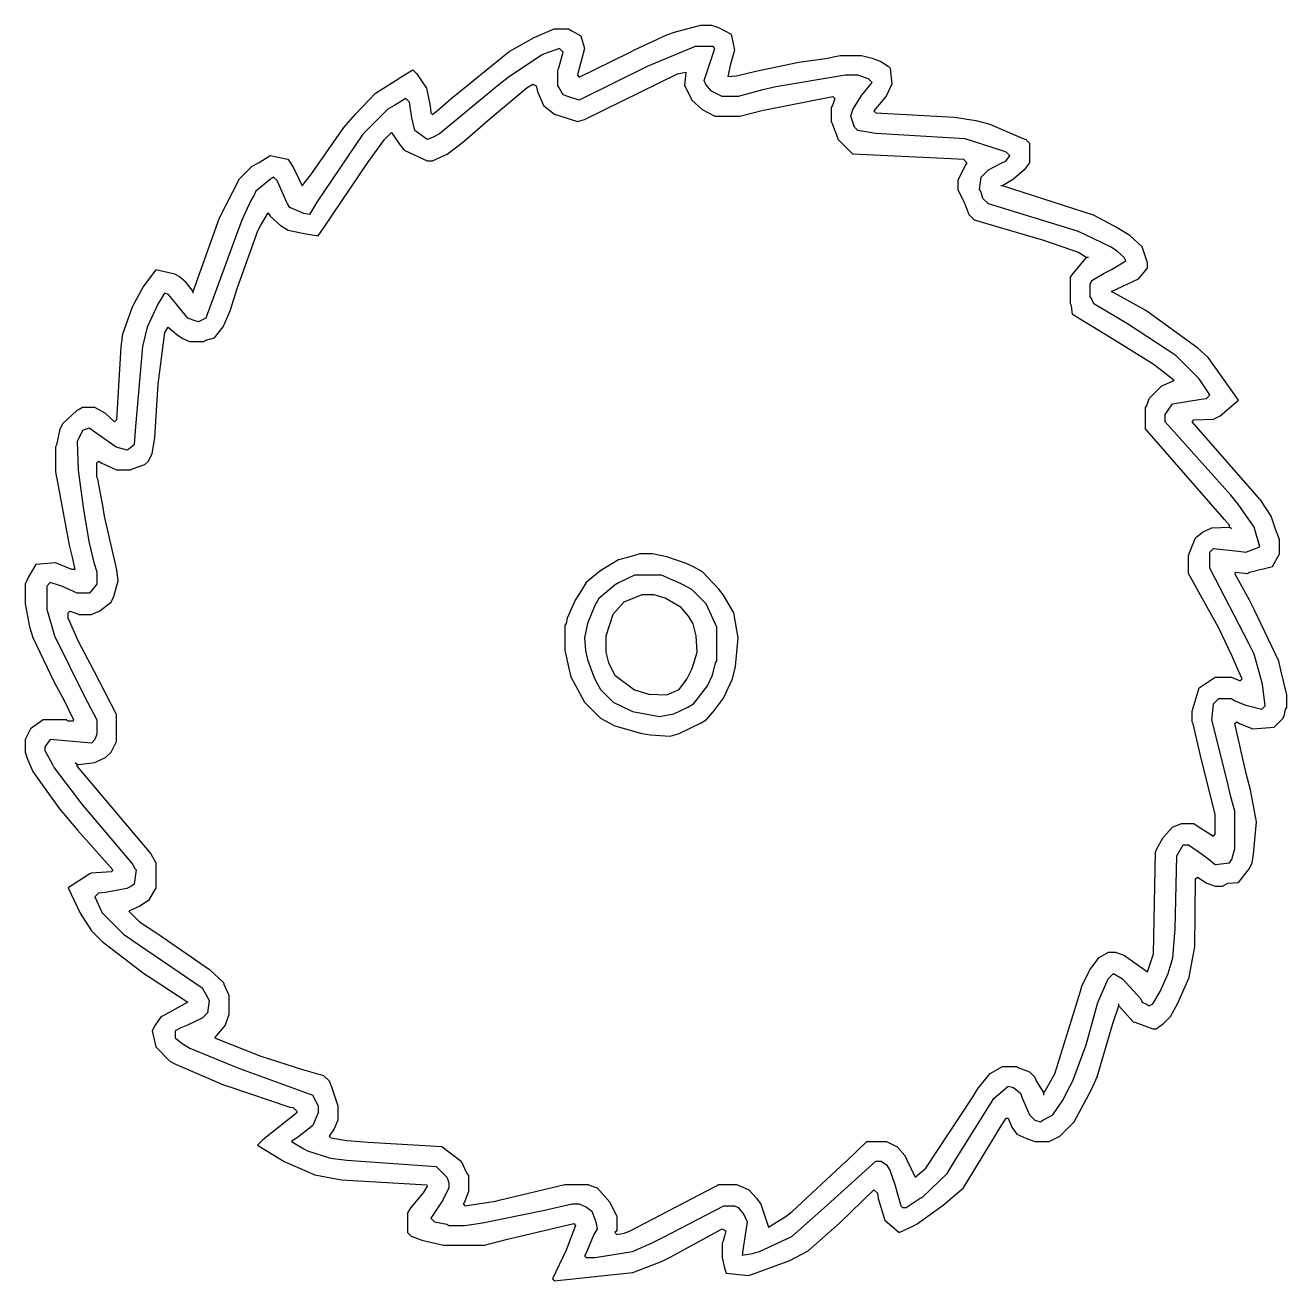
# Model space of a CAD drawing. Extents: x 27 to 733, y 32 to 735.
import ezdxf

# ---------------------------------------------------------------- set-up
doc = ezdxf.new("R2010")
doc.units = 0
doc.layers.get('0').update_dxf_attribs({"linetype": 'CONTINUOUS'})

msp = doc.modelspace()

# ---------------------------------------------------------------- linework, layer by layer
at = {"color": 7, "linetype": 'CONTINUOUS'}
for points in [[(121, 586), (135.8, 627.1), (147, 649), (154, 656), (157.153846, 657.769231), (157.9, 658.2), (164, 662), (174, 660), (175.230769, 658.153846), (177.2, 655.1), (182, 645), (186.769231, 651.153846), (205.247788, 677.783186), (211.752212, 685.216814), (223, 697), (234.1, 703.8), (237.846154, 706.230769), (244, 710), (246, 708), (251.482759, 699.793103), (253.615385, 689.923077), (254, 686), (255, 685), (257.783186, 687.247788), (265.216814, 693.752212), (297.846154, 720.230769), (311.9, 728.2), (323, 733), (331, 733), (332.9, 731.8), (338, 729), (340, 722), (336.2, 707.9), (336, 707), (337, 706), (365.1, 719.8), (367.9, 721.2), (386.1, 729.7), (390.9, 731.3), (405, 735), (411, 735), (414.911765, 733.647059), (422, 730), (424, 721), (421.7, 713.1), (420.25, 706.25), (425.088235, 706.647059), (435.911765, 709.352941), (459.932432, 714.405405), (474.946154, 716.430769), (483, 718), (495, 718), (500.932432, 716.594595), (505.82, 714.76), (510, 712), (511, 711), (512, 702), (508.752941, 695.211765), (502, 687), (503, 686), (546.967005, 683.538071), (558.911765, 681.647059), (566.911765, 679.647059), (584.9, 671.8), (587, 671), (589, 669), (589, 658), (586, 654), (580.1, 648.8), (574, 645)], [(346, 45), (366.932432, 48.405405), (377.9, 53.2), (383.9, 56.2), (418, 74), (424, 74), (426, 73), (429.2, 69.1), (431, 65), (428.615385, 49.076923), (428.25, 46.25), (433.911765, 47.352941), (437.911765, 48.352941), (456.1, 56.8), (475.771698, 74.249057), (503, 99), (506, 99), (509, 97), (510.769231, 93.846154), (513.7, 85.9), (517, 74), (518, 73), (520, 73), (527.9, 78.2), (529.1, 78.8), (543, 92), (547.8, 100.1), (569, 134), (577, 141), (580.1, 140.2), (584, 137), (584.8, 134.9), (587.8, 127.9), (589, 125), (592, 122), (595, 121), (596.9, 122.2), (602, 125), (607.76, 133.18), (611.8, 141.1), (613.2, 143.9), (620.647059, 164.088235), (627.3, 187.9), (633, 201), (636, 204), (641, 201), (651.2, 190.1), (652, 188), (654.9, 186.7), (656, 186), (658, 187), (662.2, 193.9), (666.647059, 204.088235), (669.3, 212.9), (670.512181, 229.011615), (671.487819, 269.988385), (675, 276), (678, 276), (685.82, 270.76), (689.82, 267.76), (693, 265), (701, 266), (702.2, 267.9), (704, 274), (704, 295), (701.647059, 302.911765), (699.647059, 311.911765), (691, 346), (691.615385, 351.076923), (692, 355), (695, 358), (702, 358), (703.9, 356.8), (710.088235, 354.352941), (719, 352), (721, 354), (719.384615, 366.076923), (714.8, 382.9), (711.8, 388.9), (690, 431), (690, 440), (692, 442), (705.95122, 440.560976), (710, 440), (718, 443), (714.7, 453.9), (705.756098, 466.804878), (701.754098, 471.795082), (665, 513), (665, 517), (666.2, 518.9), (669, 523), (685.088235, 525.647059), (688, 526), (690, 528), (684, 537), (671, 550), (643.846154, 567.769231), (625, 579), (623.7, 581.9), (623, 583), (623, 590), (624, 592), (630.9, 596.2), (634.9, 598.2), (643, 603), (642, 605), (638.18, 608.24), (634.82, 610.76), (619.9, 617.8), (615.9, 619.7), (566, 635), (563, 638), (562.3, 640.1), (561.7, 641.9), (561, 643), (562, 650), (566, 654), (573.153846, 657.769231), (576, 659), (578, 662), (576, 664), (573.9, 664.7), (553.088235, 671.352941), (503.030973, 674.464602), (493, 676), (491, 678), (489, 684), (490.2, 687.9), (495.24, 695.82), (501, 703), (499, 705), (493, 707), (486, 707), (447.067568, 700.594595), (439.088235, 698.647059), (426, 695), (417, 695), (411, 698), (407.8, 701.9), (407, 704), (413, 722), (412, 723), (402, 723), (375.1, 711.8), (337, 693), (330.1, 695.2), (328, 696), (325.8, 699.9), (325, 701), (325, 710), (325.647059, 711.088235), (328, 720), (326, 722), (317.1, 718.8), (315.9, 718.2), (297.195122, 705.756098), (292.204918, 701.754098), (258.9, 674.2), (254.9, 672.2), (252, 671), (245, 676), (243.405405, 683.067568), (242, 692), (240, 694), (233.846154, 690.230769), (230, 688), (216, 674), (190.230769, 635.846154), (186, 629), (182.911765, 629.647059), (175, 633), (173.8, 634.9), (173.2, 636.1), (168, 648), (166, 650), (164.18, 648.76), (156, 642), (155.2, 639.9), (153.230769, 636.846154), (148.3, 625.9), (145.3, 617.9), (128, 571), (124, 569), (120.9, 569.8), (118, 571), (107.1, 584.2), (105, 585), (102.769231, 581.153846), (101.230769, 578.846154), (95.3, 565.9), (92.594595, 555.067568), (88.533074, 508.029183), (88, 500), (85.1, 497.8), (84, 497), (77.9, 498.8), (62.7, 509.4), (61.1, 508.8), (59, 508), (56.7, 503.1), (56, 502), (56.569231, 485.946154), (59.42, 465.06), (62.647059, 445.911765), (65.352941, 434.088235), (67, 429), (67, 422), (63, 417), (56, 417), (47.9, 420.7), (46.1, 421.3), (41, 423), (39, 421), (39, 408), (43.3, 393.1), (60.2, 359.1), (67, 346), (67, 338), (66, 335), (64, 333), (41, 335), (38, 331), (38, 329), (42.2, 321.1), (43.230769, 319.153846), (59.245902, 298.204918), (63.754098, 292.795082), (87.2, 265.1), (88.2, 263.1), (89, 262), (88, 254), (86.153846, 252.769231), (83.8, 251.6), (71.923077, 249.384615), (68, 249), (66, 247), (66.8, 244.9), (70, 238), (82, 226), (86.18, 223.24), (86.846154, 222.769231), (126, 196), (128.2, 192.1), (130, 189), (129, 182), (126, 179), (117.9, 175.2), (114.1, 173.7), (111, 172), (111, 168), (114.9, 164.8), (119.153846, 162.230769), (143.1, 152.3), (146.9, 150.8), (188, 136), (188.230769, 135.153846), (191, 130), (191, 126), (189.7, 123.1), (188, 119), (180.153846, 112.769231), (176, 110), (182.9, 105.8), (184.9, 104.8), (197.911765, 100.647059), (207.035294, 99.458824), (257, 96), (263, 90), (264, 87), (264, 84), (260.769231, 77.153846), (254, 67), (256, 65), (262.911765, 63.647059), (264, 63), (273, 63), (282.955446, 64.445545), (316.911765, 71.352941), (333, 75), (337, 75), (341.1, 73.2), (344, 71), (346.352941, 65.088235), (347, 61), (345.3, 57.9), (340.8, 47.1), (340, 46), (341, 45), (346, 45)], [(56, 321), (57, 321), (65.9, 322.2), (67.1, 322.8), (72, 325), (75, 328), (78, 334), (78, 349), (65.8, 372.9), (56.8, 389.9), (51, 403), (51, 406), (52, 407), (55.911765, 405.647059), (57, 405), (64, 405), (66.9, 406.3), (68.1, 406.8), (75, 412), (76.6, 415.2), (79, 424), (78.352941, 430.088235), (71.405405, 460.067568), (70.42, 466.06), (67.647059, 480.911765), (67, 482), (67, 490), (68, 491), (69.9, 489.8), (71.9, 488.8), (78, 486), (86, 486), (87.088235, 486.647059), (94, 489), (96, 491), (97.984615, 495.276923), (99.529231, 504.026154), (101.458824, 533.964706), (105.2, 562.9), (107, 566), (111.846154, 561.769231), (114.9, 559.8), (119, 558), (127, 558), (128.088235, 558.647059), (133, 560), (137.76, 566.18), (141.7, 575.1), (145.7, 588.1), (157.2, 619.9), (158.8, 623.1), (163, 630), (164, 628), (169.846154, 622.769231), (174.1, 620.2), (183.067568, 618.405405), (191, 617), (194.230769, 621.846154), (218.769231, 658.153846), (228, 671), (232, 675), (236.8, 667.9), (239, 665), (252, 659), (255, 659), (261.9, 662.2), (263.1, 662.8), (271.783186, 669.247788), (287.216814, 682.752212), (307.9, 700.2), (311, 702), (313, 701), (313.7, 697.9), (317, 690), (323.153846, 685.230769), (336, 681), (339.9, 682.2), (392.1, 707.7), (396.75, 708.75), (396, 701), (396.7, 699.9), (400, 693), (405.9, 687.8), (413, 684), (427, 684), (439.923077, 687.384615), (441.088235, 687.647059), (479, 695), (480, 694), (478.8, 690.1), (478, 689), (478, 681), (478.647059, 679.911765), (482, 671), (490, 663), (545.053846, 660.430769), (552, 660), (554, 658), (553.2, 656.9), (549, 648), (549, 643), (552.2, 636.1), (552.8, 634.9), (555, 629), (558, 626), (591.1, 616.3), (596.911765, 614.647059), (616.9, 607.7), (621, 605)], [(574, 645), (573, 645)], [(639, 186), (647, 177), (647.9, 176.8), (658, 173), (660, 173), (664, 176), (668, 180), (671.8, 187.1), (678.3, 201.9), (678.647059, 203.088235), (681.513141, 219.012484), (682, 257), (683, 258), (688.2, 254.6), (693, 253), (697, 253), (700.06, 254.58), (706, 255), (712.2, 262.9), (713.594595, 266.067568), (714.405405, 270.932432), (716, 289), (712.615385, 306.923077), (710.352941, 316.088235), (704, 344), (705, 345), (706.9, 343.8), (714, 341), (726, 342), (731, 347), (731.647059, 349.088235), (732.352941, 351.911765), (733, 353), (733, 360), (729.615385, 373.923077), (728.615385, 378.923077), (714.8, 407.9), (712.2, 413.1), (704, 428), (704.25, 428.75), (711, 428), (712.1, 428.7), (725, 432), (729, 439), (729, 447), (726.7, 452.9), (724.2, 460.1), (718.24, 469.18), (717.76, 469.82), (680, 513), (681, 514), (691.962069, 514.455172), (695.795082, 516.245902), (706, 525), (692.756098, 543.804878), (689, 549), (683.18, 554.24), (654.1, 575.2), (635, 586), (650, 593), (655, 599), (655, 602), (652, 611), (645.153846, 617.230769), (637.1, 622.2), (624.9, 628.7), (574, 645)], [(701, 455), (698.24, 458.18), (654.8, 507.9), (654, 509), (654, 521), (654.7, 522.1), (656, 526), (663, 533), (670, 536), (658.82, 544.76), (642.846154, 554.769231), (634.1, 560.2), (613, 573), (612.594595, 577.932432), (612, 579), (612, 594), (613.230769, 595.846154), (621, 605)], [(622, 605), (621, 605)], [(121, 586), (117, 591), (113.153846, 594.230769), (110.8, 595.6), (100, 598), (93.24, 588.82), (87.2, 577.9), (86.8, 577.1), (81.42, 561.94), (80.464602, 554.969027), (78, 514), (77, 513), (71.795082, 517.754098), (66, 521), (59, 521), (57.1, 519.8), (55.9, 519.2), (48, 512), (46.4, 508.8), (44.58, 500.06), (44, 499), (44, 485), (45.430769, 477.053846), (51.647059, 443.911765), (53.352941, 437.088235), (54.75, 430.25), (53.1, 430.2), (44, 434), (33, 433), (28.8, 426.1), (27, 422), (27, 411), (29.405405, 398.067568), (31.3, 392.1), (43.230769, 367.153846), (48.8, 356.9), (54, 346), (53.75, 345.25), (51.1, 345.3), (50, 346), (37, 346), (30, 341), (27, 335), (27, 328), (28.352941, 324.088235), (31.230769, 317.153846), (35.76, 310.82), (46.247059, 296.211765), (56.247788, 284.216814), (76, 262), (75, 261), (63.9, 260.2), (63.1, 259.8), (51, 252), (57.8, 237.9), (64, 228), (70, 222), (93.846154, 203.769231), (96.846154, 201.769231), (118, 188), (103.9, 180.2), (103, 180), (99.8, 175.1), (98, 172), (100, 163), (108, 155), (111.153846, 153.230769), (137.9, 141.7), (140.9, 140.7), (175.1, 129.3), (177, 129), (179, 127), (179, 126), (160, 111), (157, 108), (171.9, 98.8), (189.088235, 91.352941), (203.946154, 88.569231), (238.977376, 86.524887), (251.75, 85.75), (252, 85), (249.752212, 81.216814), (242.8, 73.1), (241, 70), (241, 59), (243, 57), (248.1, 55.2), (248.9, 54.8), (261, 52), (284, 52), (296.911765, 55.352941), (334, 64), (335, 63), (329.7, 49.1), (322, 33), (323, 32), (367.088235, 36.647059), (383.1, 42.8), (387.9, 45.2), (417, 61), (419, 60), (418.352941, 56.911765), (417.647059, 54.088235), (417, 53), (417, 45), (418.405405, 39.067568), (419.25, 36.25), (432, 35), (454.9, 43.3), (465.153846, 48.769231), (482.762812, 64.249671), (502, 83), (504, 81), (504.352941, 78.088235), (508, 66), (516, 59), (524.1, 62.8), (526.1, 63.8), (540.788235, 74.247059), (552, 84), (569.8, 113.1), (573.230769, 118.846154), (576, 123), (577, 123), (579.2, 118.1), (582, 114), (586.9, 111.8), (592, 110), (600, 110), (606, 113), (614, 121), (623.7, 139.1), (626.8, 146.1), (635.7, 176.1), (639, 186)], [(121, 585), (121, 586)], [(597, 137), (603.2, 147.9), (617.647059, 194.088235), (618.352941, 196.911765), (622.2, 204.9), (622.8, 206.1), (628, 213), (631.9, 215.2), (633, 216), (637, 216), (640.911765, 214.647059), (642.1, 214.2), (655, 205), (658.508767, 215.00847), (659.491233, 271.99153), (660.2, 273.9), (663.769231, 280.153846), (669, 286), (674, 288), (681, 288), (682.9, 286.8), (692, 281), (693, 282), (693, 293), (684.615385, 326.923077), (680.647059, 343.911765), (680, 345), (680, 351), (684, 364), (691.9, 369.2), (693, 370), (702, 370), (707, 368), (708, 369), (705.8, 373.9), (702.3, 382.1), (694.769231, 397.846154), (684.8, 415.9), (678, 428), (678, 438), (680.2, 443.9), (680.8, 445.1), (682, 448), (685.846154, 451.230769), (691.044554, 453.554455), (701, 454)], [(701, 454), (701, 455)], [(702, 453), (701, 454)], [(388, 337), (392.923077, 338.384615), (404.846154, 344.230769), (408, 346), (412.24, 350.82), (417.76, 358.18), (422.8, 369.1), (424.405405, 375.932432), (426, 392), (423.615385, 405.923077), (417.76, 415.82), (415.24, 419.18), (406, 429), (400.9, 431.8), (396.9, 433.7), (386.076923, 437.384615), (378, 439), (371, 439), (366.076923, 437.615385), (359.1, 435.7), (349.18, 429.76), (341, 423), (337.230769, 416.846154), (334.8, 413.1), (330.352941, 402.911765), (329.647059, 400.088235), (329, 399), (329, 385), (331.352941, 374.088235), (332.352941, 370.088235), (340, 356), (349, 347), (354.153846, 344.230769), (356.9, 342.8), (372.067568, 338.405405), (376.932432, 337.594595), (388, 337)], [(382, 348), (389.946154, 349.430769), (397.846154, 353.230769), (401, 355), (403.24, 357.82), (408.76, 365.18), (411.7, 371.1), (413.384615, 377.923077), (414, 379), (414, 398), (408, 411), (400, 419), (394.846154, 421.769231), (394.1, 422.2), (383, 427), (368, 427), (359.1, 422.8), (357.195122, 421.756098), (348, 414), (345.8, 410.1), (341.647059, 400.088235), (340, 392), (340.615385, 384.923077), (341.647059, 379.911765), (345.2, 370.1), (345.8, 368.9), (349, 363), (356, 356), (366.1, 351.2), (366.9, 350.8), (382, 348)], [(386, 360), (393, 363), (397.2, 368.9), (400.2, 374.9), (403, 384), (402.405405, 393.067568), (400.769231, 399.846154), (398.2, 404.1), (394, 409), (385.1, 414.2), (379, 416), (372, 416), (362, 412), (355.8, 405.1), (352, 393), (352, 384), (353.405405, 378.067568), (357, 371), (367.9, 362.8), (376.040984, 360.45082), (386, 360)], [(56, 321), (55, 322)], [(56, 320), (56, 321)], [(56, 320), (97.2, 271.1), (100, 266), (100, 252), (96, 245), (91.1, 241.8), (85, 239), (91, 233), (101.153846, 226.230769), (130.18, 206.24), (138, 199), (138.2, 198.1), (141, 192), (141, 181), (138.8, 175.1), (133, 168), (158.9, 157.7), (182.1, 150.3), (194, 147), (197, 144), (197.8, 141.9), (198.2, 141.1), (202, 130), (202, 122), (199.8, 117.1), (197, 113), (198, 112), (207.035294, 110.458824), (218.964706, 109.541176), (260.1, 107.2), (271, 99), (273.8, 92.9), (274.2, 92.1), (275, 91), (275, 82), (273.647059, 78.088235), (272.8, 76.1), (272, 75), (273, 74), (290.088235, 76.647059), (292.911765, 77.352941), (329, 86), (342, 86), (343.1, 85.3), (347, 84), (354.2, 76.1), (358, 68), (358, 60), (357, 59), (358, 58), (362.1, 58.7), (365.1, 59.8), (413.1, 84.8), (413.9, 85.2), (415, 86), (425, 86), (429.9, 83.8), (432, 83), (436.24, 78.18), (438.76, 74.82), (443, 62), (452.82, 68.24), (456.18, 70.76), (486.236496, 98.750365), (486.771698, 99.249057), (498, 110), (509, 110), (515, 107), (519.2, 102.1), (520.2, 100.1), (525, 90), (531, 95), (556.769231, 134.153846), (560.24, 139.82), (567, 148), (574, 152), (582, 152), (583.1, 151.3), (589, 149), (592, 146), (592.8, 143.9), (597, 137)], [(639, 186), (639, 187)], [(597, 136), (597, 137)]]:
    msp.add_lwpolyline(points, dxfattribs=at)

doc.saveas('drawing.dxf')
